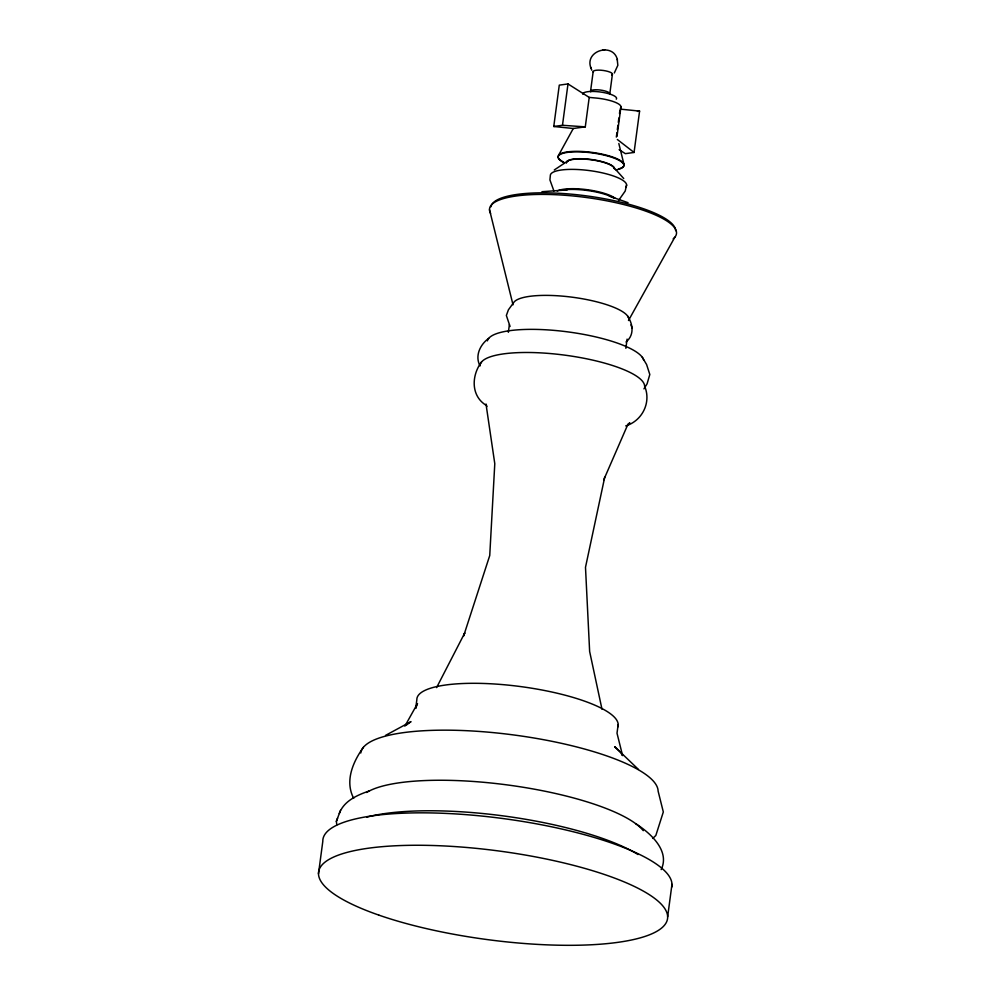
<?xml version="1.0" encoding="UTF-8"?>
<svg xmlns="http://www.w3.org/2000/svg" width="995" height="995" viewBox="0 0 995 995"><rect width="100%" height="100%" fill="white"/><g stroke="black" fill="none" stroke-linecap="round" stroke-linejoin="round"><path stroke-width="1.49" d="M318.475 873.809L322.803 841.372A176.04 44.675 7.6 0 1 502.002 818.412A176.04 44.675 7.6 0 1 671.675 887.254M508.358 332.305L509.39 324.631M589.214 97.398L585.284 126.85L573.282 128.492L553.767 126.489L559.277 85.135L567.996 83.941L589.214 97.398L594.139 97.871A22.512 5.709 7.6 0 1 620.557 107.895M553.767 126.489L562.473 125.295L567.996 83.941M590.545 91.329L593.169 71.702M609.811 93.704L612.435 74.078A9.714 2.463 7.6 0 1 611.714 74.936M616.34 137.086L616.925 132.671M617.323 129.723L617.907 125.308M618.305 122.36L618.89 117.945M619.475 113.517L619.873 110.582M617.024 136.265L620.955 106.813M619.114 149.685L625.345 153.653L634.064 152.459L639.586 111.104L620.072 109.102M625.867 348.312L627.099 339.121M618.169 724.534L617.012 733.191L622.596 755.628M667.645 916.781L671.973 884.344M626.601 184.995L625.183 191.09L618.492 200.604M604.711 477.239L585.495 567.312L589.637 651.464L601.987 709.224M339.307 813.5C343.934 800.801 357.603 794.918 369.481 790.876M336.808 824.793L336.36 821.385L337.554 818.176M336.36 821.385L340.489 810.328M661.165 869.605C670.356 850.713 650.071 832.803 635.643 823.636M603.716 479.876L627.584 425.064L629.81 422.863L627.77 424.392M481.543 361.969C471.58 375.078 470.56 395.525 485.921 405.164M436.594 687.607L464.764 632.932L463.633 635.954L489.739 555.533L494.789 463.707L486.008 404.045L486.978 406.569M573.282 128.492L558.643 155.133M628.492 320.514L674.834 237.208M363.399 747.32C352.964 761.871 344.606 781.038 353.685 798.338M404.865 726.188L417.49 703.564L415.686 708.415L416.843 699.746A101.502 25.758 7.6 0 1 521.815 686.737A101.502 25.758 7.6 0 1 617.746 727.022M643.939 388.871L647.098 383.796L649.81 374.493L646.613 364.568L642.297 357.304M614.313 72.996L617.845 65.309L617.211 59.401M626.042 341.957C634.424 335.128 633.118 324.358 627.596 316.024M488.682 338.399C480.162 344.506 474.652 355.961 480.063 365.924A82.958 21.057 7.6 0 1 561.827 354.767A82.958 21.057 7.6 0 1 644.623 386.184C651.514 402.303 642.322 420.86 625.731 425.91M652.695 838.424L655.817 835.526L663.317 811.97L658.105 791.075A149.922 38.046 7.6 0 0 511.393 734.658A149.922 38.046 7.6 0 0 360.799 752.979M554.277 169.971L568.17 160.742M406.097 725.268L411.01 721.611L385.538 735.392M637.447 111.403L639.586 111.104M617.472 60.073C613.641 41.952 584.326 50.471 590.856 67.822M541.939 191.712L567.262 189.871M604.736 49.75L602.721 49.787M562.473 125.295L585.284 126.85M609.313 196.114L628.044 202.694M617.335 139.487L634.064 152.459M638.454 769.433L614.686 746.673L621.079 752.792L621.987 755.13M613.903 167.533L623.716 178.515M510.062 326.509L506.355 315.465L508.408 309.818L514.067 302.045A58.357 14.813 7.6 0 1 576.204 297.754A58.357 14.813 7.6 0 1 628.778 319.084M590.595 67.15L591.801 70.222M630.954 324.892L632.235 328.201M553.929 191.015L549.924 179.908L550.334 175.605A38.457 9.763 7.6 0 1 591.963 170.941A38.457 9.763 7.6 0 1 625.917 186.836M618.828 143.529L624.089 164.847M489.503 209.696L513.022 304.831M366.645 792.48A145.245 36.852 7.6 0 1 510.348 785.341A145.245 36.852 7.6 0 1 643.268 830.663M487.401 340.862A78.966 20.037 7.6 0 1 565.085 331.534A78.966 20.037 7.6 0 1 643.703 360.09M582.771 94.189A17.052 4.328 7.6 0 1 601.229 92.125A17.052 4.328 7.6 0 1 616.278 99.164M366.782 817.144A158.839 40.31 7.6 0 1 638.006 854.531M490.597 213.365A94.289 23.93 7.6 0 1 588.381 197.781A94.289 23.93 7.6 0 1 673.167 238.85M490.945 206.773A93.169 23.644 7.6 0 1 584.948 195.679A93.169 23.644 7.6 0 1 675.655 230.666M557.225 190.99A31.492 7.985 7.6 0 1 585.955 189.547A31.492 7.985 7.6 0 1 614.922 198.092M560.807 190.406A31.915 8.097 7.6 0 1 614.338 198.353M566.404 162.894A24.191 6.144 7.6 0 1 590.246 159.648A24.191 6.144 7.6 0 1 614.388 168.802M566.478 162.62A24.154 6.132 7.6 0 1 590.284 159.374A24.154 6.132 7.6 0 1 614.375 168.516M563.804 162.595A33.133 8.408 7.6 0 1 570.284 152.073A33.133 8.408 7.6 0 1 614.599 158.28A33.133 8.408 7.6 0 1 615.843 169.884M563.73 162.16A33.295 8.445 7.6 0 1 569.14 151.688A33.295 8.445 7.6 0 1 612.684 157.048A33.295 8.445 7.6 0 1 618.641 168.914M593.368 72.212A9.714 2.463 7.6 0 1 600.856 70.21A9.714 2.463 7.6 0 1 612.236 73.568M590.744 91.838A9.714 2.463 7.6 0 1 600.122 90.023A9.714 2.463 7.6 0 1 609.636 94.164M378.784 915.089A176.04 44.675 7.6 0 0 664.511 925.176A176.04 44.675 7.6 0 0 435.909 845.601A176.04 44.675 7.6 0 0 378.784 915.089"/></g></svg>
